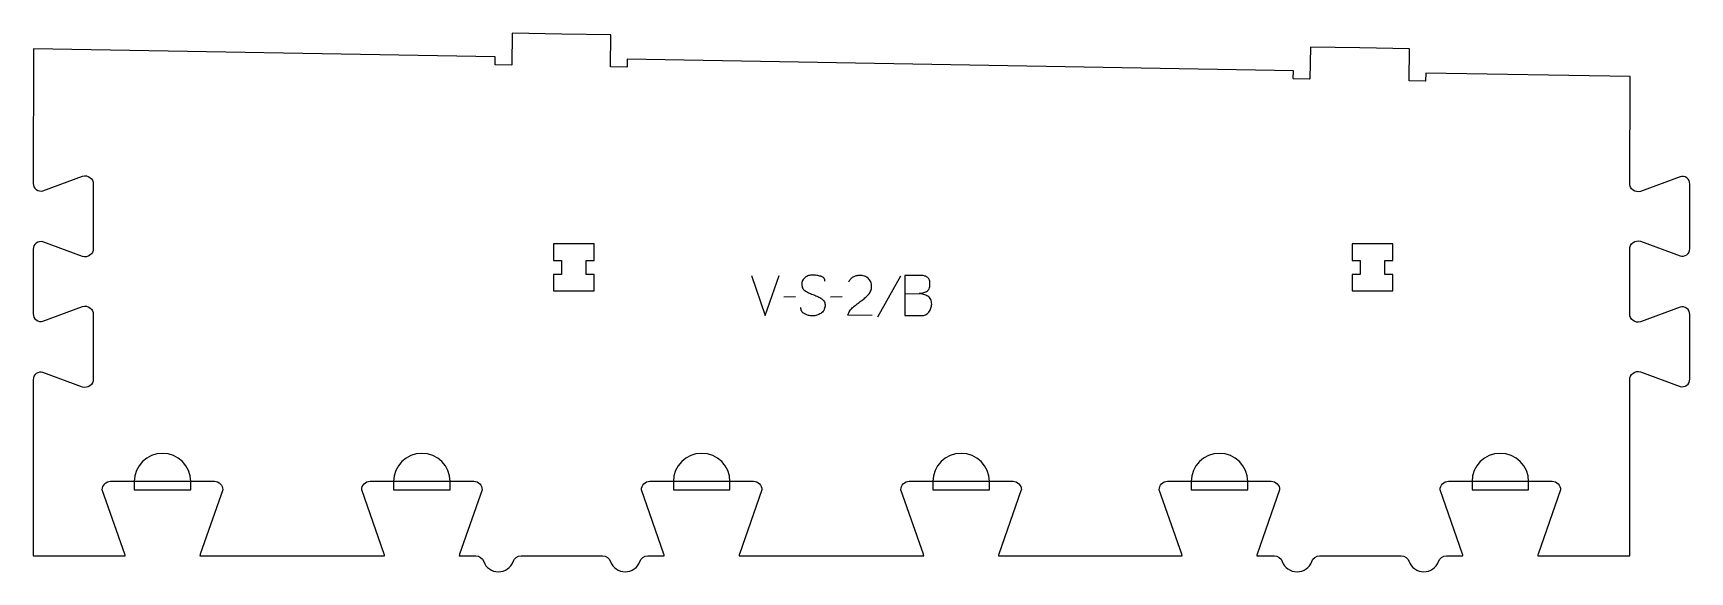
# Model space of a CAD drawing. Extents: x 0 to 1245, y 0 to 405.
import ezdxf

# ---------------------------------------------------------------- set-up
doc = ezdxf.new("R2010")
doc.units = 0
for name, color, linetype in [('1_ANYTOOL_1MMDEEP_LABELS_S', 2, 'CONTINUOUS'), ('3_ANYTOOL_CUTTHROUGH_INSID', 4, 'CONTINUOUS'), ('4_ANYTOOL_CUTTHROUGH_OUTSI', 5, 'CONTINUOUS'), ('5_ANYTOOL_HALF_MILL_9MM_IN', 3, 'CONTINUOUS')]:
    doc.layers.add(name, color=color, linetype=linetype)

msp = doc.modelspace()

# ---------------------------------------------------------------- linework, layer by layer
at = {"layer": '1_ANYTOOL_1MMDEEP_LABELS_S'}
for p, q in [((651.598806, 222.133281), (634.413092, 191.361853)), ((572.741663, 206.490424), (563.955949, 206.40471)), ((607.798806, 206.490424), (599.013092, 206.40471))]:
    msp.add_line(p, q, dxfattribs=at)
msp.add_lwpolyline([(539.613092, 222.60471), (549.98452, 192.60471), (560.527377, 222.60471)], dxfattribs=at)
for points in [[(594.98452, 218.018996, 0.071867), (594.791407, 219.355602, 0.100684), (594.164877, 220.536853, 0.047558), (593.690324, 221.013303, 0.038563), (593.140324, 221.402031, 0.037928), (592.443136, 221.7495, 0.026634), (591.705949, 222.00471, 0.028461), (588.682615, 222.690693, 0.041577), (585.598806, 222.947567, 0.036938), (584.096446, 222.836427, 0.041531), (582.630949, 222.49221, 0.041583), (581.253572, 221.915001, 0.038125), (579.98452, 221.126138, 0.057611), (578.914368, 220.134234, 0.065808), (578.120234, 218.913638, 0.06469), (577.642738, 217.454084, 0.046778), (577.498806, 215.918996, 0.052235), (577.661162, 214.369153, 0.075448), (578.205949, 212.918996, 0.076671), (579.122041, 211.745943, 0.061023), (580.327377, 210.861853, 0.021951), (583.356231, 209.334507, 0.018213), (586.498806, 208.05471, -0.02405), (589.60029, 206.749248, -0.02981), (592.541663, 205.118996, -0.068439), (593.682965, 204.153065, -0.079282), (594.491663, 202.901138, -0.076308), (594.916663, 201.322456, -0.047772), (594.941663, 199.676138, -0.046243), (594.648428, 197.995179, -0.06359), (593.998806, 196.424353, -0.064671), (593.025982, 195.140164, -0.057073), (591.770234, 194.126138, -0.067522), (588.801926, 192.763228, -0.070793), (585.577377, 192.261853, -0.064027), (582.438362, 192.624368, -0.070447), (579.513092, 193.80471, -0.054374), (578.354674, 194.654343, -0.074742), (577.455949, 195.765424, -0.075199), (576.932942, 197.071803, -0.057737), (576.770234, 198.476138)], [(630.38452, 192.647567), (612.08452, 192.690424, -0.034491), (612.747298, 194.437756, -0.037732), (613.654163, 196.070781, -0.037744), (614.793457, 197.545417, -0.03482), (616.13452, 198.840424, -0.00859), (619.093745, 201.239007, -0.008791), (622.13452, 203.533281, 0.020588), (624.953809, 205.766724, 0.025206), (627.555949, 208.247567, 0.046908), (628.576544, 209.548809, 0.051091), (629.323806, 211.022567, 0.050722), (629.772539, 212.670742, 0.041139), (629.913092, 214.376138, 0.039396), (629.770447, 216.183724, 0.058519), (629.280949, 217.922567, 0.060358), (628.490391, 219.329683, 0.061397), (627.38452, 220.50471, 0.048006), (626.028563, 221.42667, 0.045901), (624.523806, 222.07971, 0.045216), (622.783745, 222.48227, 0.034258), (620.998806, 222.60471, 0.055622), (618.364235, 222.310723, 0.079896), (615.920234, 221.32971, 0.080617), (613.950847, 219.66401, 0.060287), (612.513092, 217.50471)], [(655.027377, 208.933281), (665.570234, 209.061853, 0.046847), (668.518937, 209.538301, 0.060102), (671.291663, 210.626138, 0.086388), (672.398365, 211.496265, 0.076384), (673.17202, 212.677924, 0.070405), (673.669489, 214.365674, 0.036531), (673.798806, 216.133281, 0.031885), (673.707185, 217.568539, 0.051083), (673.380949, 218.964531, 0.053001), (672.872662, 220.05109, 0.064647), (672.127377, 220.986853, 0.064346), (671.154086, 221.712418, 0.050037), (670.038092, 222.200246, 0.048317), (668.593535, 222.516528, 0.029756), (667.113092, 222.60471), (655.027377, 222.60471)], [(655.027377, 222.60471), (655.027377, 192.60471), (664.713092, 192.60471), (667.241663, 192.518996, 0.048381), (668.920557, 192.622911, 0.066146), (670.525592, 193.102924, 0.067079), (671.889355, 193.951595, 0.057042), (673.005949, 195.111853, 0.037099), (673.90062, 196.483094, 0.042913), (674.564877, 197.977924, 0.043052), (674.956038, 199.533572, 0.040094), (675.08452, 201.133281, 0.045096), (674.922149, 202.929898, 0.070597), (674.355949, 204.631496, 0.073303), (673.429971, 205.960534, 0.067093), (672.170234, 206.983281, 0.063103), (668.995725, 208.408227, 0.053716), (665.570234, 209.061853)]]:
    msp.add_lwpolyline(points, format="xyb", dxfattribs=at)
at = {"layer": '3_ANYTOOL_CUTTHROUGH_INSID'}
for points in [[(396.95029, 223.456456), (390.95029, 223.456456), (390.95029, 210.956456), (421.45029, 210.956456), (421.45029, 223.456456), (415.45029, 223.456456), (415.45029, 233.956456), (421.45029, 233.956456), (421.45029, 246.456456), (390.95029, 246.456456), (390.95029, 233.956456), (396.95029, 233.956456)], [(996.95029, 223.456456), (990.95029, 223.456456), (990.95029, 210.956456), (1021.45029, 210.956456), (1021.45029, 223.456456), (1015.45029, 223.456456), (1015.45029, 233.956456), (1021.45029, 233.956456), (1021.45029, 246.456456), (990.95029, 246.456456), (990.95029, 233.956456), (996.95029, 233.956456)]]:
    msp.add_lwpolyline(points, close=True, dxfattribs=at)
at = {"layer": '4_ANYTOOL_CUTTHROUGH_OUTSI'}
msp.add_lwpolyline([(919.370992, 12), (932.605518, 12, -0.317837), (938.498074, 7.833333, 0.707107), (960.654087, 7.833333, -0.317837), (966.546643, 12), (979.20029, 12), (1015.200685, 12), (1027.855518, 12, -0.317837), (1033.748074, 7.833333, 0.317837), (1044.826081, 0, 0.317837), (1055.904087, 7.833333, -0.317837), (1061.796643, 12), (1074.194769, 12, 0.06141), (1073.959859, 13.39487), (1057.064326, 61.667412, -0.084368), (1057.05029, 61.75, -0.414214), (1063.30029, 68), (1141.30029, 68, -0.414214), (1147.55029, 61.75, -0.084368), (1147.536255, 61.667412), (1130.637142, 13.383805, 0.0608), (1130.405811, 12), (1199.50029, 12), (1199.50029, 144.295387, -0.502397), (1207.546215, 150.281801, -0.015604), (1207.56101, 150.276855), (1237.336995, 139.277324, 0.236338), (1242.406728, 140.176344, 0.237079), (1244.724378, 144.789528), (1244.723922, 193.295612, 0.237079), (1242.406272, 197.908798, 0.237101), (1237.321898, 198.802885), (1207.561014, 187.807836, -0.015608), (1207.546215, 187.802888, -0.502397), (1199.50029, 193.789303), (1199.50029, 242.295303, -0.502397), (1207.546215, 248.281717, -0.015604), (1207.56101, 248.27677), (1237.336995, 237.27724, 0.236338), (1242.406728, 238.17626, 0.237079), (1244.724378, 242.789443), (1244.723922, 291.295528, 0.237079), (1242.406272, 295.908713, 0.237101), (1237.321898, 296.802801), (1207.561014, 285.807752, -0.015608), (1207.546215, 285.802804, -0.237079), (1202.019475, 286.774887, -0.23708), (1199.500291, 291.789725), (1199.825272, 371.964029), (1046.310088, 374.644081), (1046.209753, 368.894958, -0.414214), (1045.955429, 368.649358), (1033.957256, 368.858753, -0.414214), (1033.711656, 369.113077), (1034.126084, 392.859548), (996.881757, 393.509663), (959.637431, 394.159753), (959.223005, 370.413404, -0.414214), (958.968681, 370.167804), (946.970508, 370.377198, -0.414214), (946.724908, 370.631523), (946.825245, 376.380753), (446.310088, 385.118695), (446.209753, 379.369572, -0.414214), (445.955429, 379.123973), (433.957256, 379.333367, -0.414214), (433.711656, 379.587691), (434.126084, 403.334163), (397.195927, 403.978794), (359.951601, 404.628883), (359.537175, 380.882534, -0.414214), (359.282851, 380.636935), (347.284678, 380.846329, -0.414214), (347.039079, 381.100653), (347.139415, 386.849883), (0.284723, 392.905237), (0, 291.788866, 0.237079), (2.31765, 287.176034, 0.237104), (7.402166, 286.281945), (37.163053, 297.276995, -0.015611), (37.177854, 297.281944, -0.237077), (42.704448, 296.30986, -0.237079), (45.223632, 291.29553), (45.224088, 242.789445, -0.237079), (42.704904, 237.775113, -0.237079), (37.178164, 236.80303, -0.015604), (37.163368, 236.807977), (7.387383, 247.807507, 0.236338), (2.31765, 246.908487, 0.237079), (0, 242.295303), (0, 193.789303, 0.237079), (2.31765, 189.176118, 0.237104), (7.402166, 188.28203), (37.163053, 199.277079, -0.015611), (37.177854, 199.282028, -0.237077), (42.704448, 198.309944, -0.237079), (45.223632, 193.295615), (45.224088, 144.78953, -0.237079), (42.704904, 139.775198, -0.237079), (37.178164, 138.803114, -0.015604), (37.163368, 138.808061), (7.387383, 149.807592, 0.236338), (2.31765, 148.908571, 0.237079), (0, 144.295387), (0, 12), (69.094769, 12, 0.06141), (68.859859, 13.39487), (51.964326, 61.667412, -0.084368), (51.95029, 61.75, -0.414214), (58.20029, 68), (136.20029, 68, -0.414214), (142.45029, 61.75, -0.084368), (142.436255, 61.667412), (125.537142, 13.383805, 0.0608), (125.305811, 12), (263.994769, 12, 0.06141), (263.759859, 13.39487), (246.864326, 61.667412, -0.084368), (246.85029, 61.75, -0.414214), (253.10029, 68), (331.10029, 68, -0.414214), (337.35029, 61.75, -0.084368), (337.336255, 61.667412), (320.437142, 13.383805, 0.0609), (320.206097, 12), (332.605518, 12, -0.317837), (338.498074, 7.833333, 0.317837), (349.576081, 0, 0.317837), (360.654087, 7.833333, -0.317837), (366.546643, 12), (379.20029, 12), (397.20029, 12), (415.200686, 12), (427.855518, 12, -0.317837), (433.748074, 7.833333, 0.707107), (455.904087, 7.833333, -0.317837), (461.796643, 12), (474.194984, 12, 0.061335), (473.959859, 13.39487), (457.064326, 61.667412, -0.084368), (457.05029, 61.75, -0.414214), (463.30029, 68), (541.30029, 68, -0.414214), (547.55029, 61.75, -0.084368), (547.536255, 61.667412), (530.637142, 13.383805, 0.0608), (530.405811, 12), (669.094769, 12, 0.06141), (668.859859, 13.39487), (651.964326, 61.667412, -0.084368), (651.95029, 61.75, -0.414214), (658.20029, 68), (736.20029, 68, -0.414214), (742.45029, 61.75, -0.084368), (742.436255, 61.667412), (725.537142, 13.383805, 0.0608), (725.305811, 12), (863.15995, 12, 0.06141), (862.92504, 13.39487), (846.029506, 61.667412, -0.084368), (846.015471, 61.75, -0.414214), (852.265471, 68), (930.265471, 68, -0.414214), (936.515471, 61.75, -0.084368), (936.501436, 61.667412), (919.602323, 13.383805, 0.0608)], format="xyb", close=True, dxfattribs=at)
at = {"layer": '5_ANYTOOL_HALF_MILL_9MM_IN'}
for points in [[(118.45029, 67.5), (118.45029, 67.75, 1), (75.95029, 67.75), (75.95029, 61.5), (118.45029, 61.5)], [(313.35029, 67.5), (313.35029, 67.75, 1), (270.85029, 67.75), (270.85029, 61.5), (313.35029, 61.5)], [(523.55029, 67.5), (523.55029, 67.75, 1), (481.05029, 67.75), (481.05029, 61.5), (523.55029, 61.5)], [(718.45029, 67.5), (718.45029, 67.75, 1), (675.95029, 67.75), (675.95029, 61.5), (718.45029, 61.5)], [(912.515471, 67.5), (912.515471, 67.75, 1), (870.015471, 67.75), (870.015471, 61.5), (912.515471, 61.5)], [(1123.55029, 67.5), (1123.55029, 67.75, 1), (1081.05029, 67.75), (1081.05029, 61.5), (1123.55029, 61.5)]]:
    msp.add_lwpolyline(points, format="xyb", close=True, dxfattribs=at)

doc.saveas('drawing.dxf')
